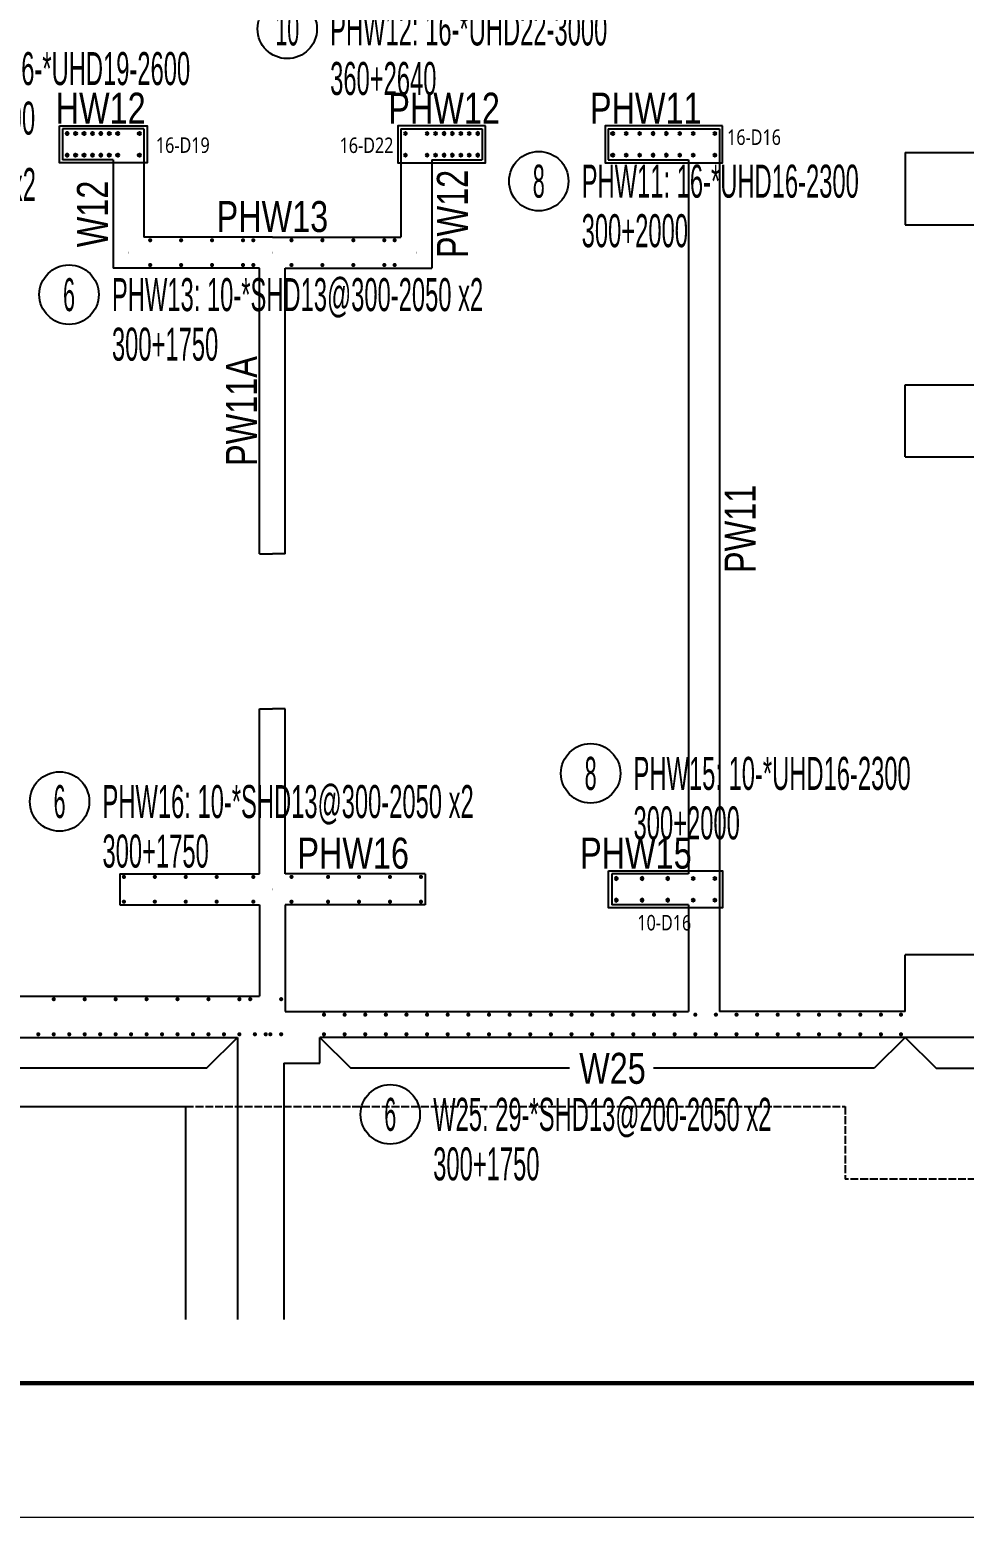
# Model space of a CAD drawing. Header units: millimetres. Extents: x 317501 to 814054, y -400799 to -14117.
# Drawn here: x 444545 to 453606, y -355974 to -341558 of the extents above; entities that cross this region are included whole.
import ezdxf
from ezdxf.enums import TextEntityAlignment as Align

# ---------------------------------------------------------------- set-up
doc = ezdxf.new("R2010")
doc.units = ezdxf.units.MM
doc.header["$LTSCALE"] = 38
doc.linetypes.add('HID', pattern=[2.5, 2, -0.5])
for name, color, linetype in [('BARR', 1, 'Continuous'), ('DIM', 7, 'Continuous'), ('LEADER', 7, 'Continuous'), ('RP_TAG', 7, 'Continuous'), ('TEXT-배근', 3, 'Continuous'), ('XREBAR', 1, 'Continuous'), ('XS-기초$0$기초연단', 3, 'Continuous'), ('XTAG', 7, 'Continuous')]:
    doc.layers.add(name, color=color, linetype=linetype)
doc.layers.add('벽부호', color=3, linetype='Continuous', lineweight=0)
doc.styles.add('RPWK1', font='Dotum.ttf', dxfattribs={"bigfont": 'whgtxt.shx'})
doc.styles.add('돋음', font='Dotum.ttf')
doc.styles.add('맑은고딕', font='malgun.ttf')

# ---------------------------------------------------------------- blocks, each defined once
blk = doc.blocks.new('dhs_sheet2e')
at = {"color": 7}
blk.add_lwpolyline([(84000, 0), (84000, 59329.4), (0, 59329.4), (0, 0)], close=True, dxfattribs=at)
at = {"color": 30, "const_width": 64.9}
blk.add_lwpolyline([(81003.6, 57331.7), (2996.4, 57331.7), (2996.4, 1997.6), (81003.6, 1997.6)], close=True, dxfattribs=at)
blk = doc.blocks.new('ASGARAE')
at = {"color": 255, "xscale": 0.75, "yscale": 0.75, "zscale": 0.75}
blk.add_blockref('dhs_sheet2e', (0, -44497), dxfattribs=at)
blk = doc.blocks.new('BAR')
at = {"layer": 'BARR'}
h = blk.add_hatch(color=256, dxfattribs=at)
edge = h.paths.add_edge_path()
edge.add_arc((0, 0), 15, 0, 360)
blk.add_circle((0, 0), 15, dxfattribs=at)
blk = doc.blocks.new('XDFHSDHSTHS')
at = {"layer": 'DIM', "color": 5}
for p, q in [((-5590, -9900), (-6380, -9900)), ((-6380, -9900), (-6380, -10200)), ((-5590, -9900), (-5590, -10950)), ((-3100, -9900), (-2310, -9900)), ((-3100, -9900), (-3100, -10950)), ((-2310, -9900), (-2310, -10200)), ((-1090, -9900), (-310, -9900)), ((-1090, -9900), (-1090, -10200)), ((-310, -9900), (-10, -9900)), ((-10, -9900), (-10, -18455)), ((-5890, -10200), (-6380, -10200)), ((-5890, -10200), (-5890, -11250)), ((-2800, -10200), (-2310, -10200)), ((-2800, -10200), (-2800, -11250)), ((-1090, -10200), (-310, -10200)), ((-310, -10200), (-310, -17120)), ((1790, -10130), (1790, -10830)), ((1790, -10130), (3650, -10130)), ((-4345, -10950), (-5590, -10950)), ((-4345, -10950), (-3100, -10950)), ((1790, -10830), (2950, -10830)), ((-4470, -11250), (-5890, -11250)), ((-4470, -14020), (-4470, -11250)), ((-4220, -14020), (-4220, -11250)), ((-4220, -11250), (-2800, -11250)), ((1790, -13080), (1790, -12380)), ((1790, -12380), (2950, -12380)), ((1790, -13080), (3650, -13080)), ((-4470, -14020), (-4345, -14020)), ((-4220, -14020), (-4345, -14020)), ((-4470, -17120), (-4470, -15520)), ((-4470, -15520), (-4345, -15520)), ((-4220, -15520), (-4345, -15520)), ((-4220, -17120), (-4220, -15520)), ((-5825, -17120), (-4470, -17120)), ((-5825, -17120), (-5825, -17420)), ((-2865, -17120), (-4220, -17120)), ((-2865, -17120), (-2865, -17420)), ((-310, -17120), (-1055, -17120)), ((-1055, -17120), (-1055, -17420)), ((-5825, -17420), (-4470, -17420)), ((-4470, -17420), (-4470, -18305)), ((-2865, -17420), (-4220, -17420)), ((-4220, -17420), (-4220, -18455)), ((-310, -17420), (-1055, -17420)), ((-310, -17420), (-310, -18455)), ((3650, -17905), (1790, -17905)), ((1790, -18455), (1790, -17905)), ((-8240, -18305), (-4470, -18305)), ((-4220, -18455), (-310, -18455)), ((1790, -18455), (-10, -18455)), ((-16305, -18705), (-4685, -18705)), ((-4685, -18705), (-4685, -21438)), ((10965, -18705), (-3885, -18705)), ((-3885, -18955), (-3885, -18705)), ((-4235, -18955), (-4235, -21438)), ((-4235, -18955), (-3885, -18955))]:
    blk.add_line(p, q, dxfattribs=at)
at = {"layer": 'XS-기초$0$기초연단', "color": 8}
for p in [(-29395, -19375), (-5185, -21438)]:
    blk.add_line(p, (-5185, -19375), dxfattribs=at)
at = {"layer": 'XS-기초$0$기초연단', "color": 8, "linetype": 'HID'}
for p, q in [((-5185, -19375), (1210, -19375)), ((1210, -19375), (1210, -20080)), ((8840, -20080), (1210, -20080))]:
    blk.add_line(p, q, dxfattribs=at)
at = {"layer": 'XS-기초$0$기초연단', "color": 8}
blk.add_lwpolyline([(-5760, 11892), (-5760, 9575), (-6110, 9575), (-6110, 750), (-10460, 750), (-10460, -550), (-10, -550), (-10, -5450), (-2310, -5450), (-2310, -2950), (-10460, -2950), (-10460, -7860), (-21045, -7860), (-21045, -4650), (-24695, -4650), (-24695, -4050), (-29395, -4050), (-29395, -19375), (-5185, -19375)], dxfattribs=at)
blk = doc.blocks.new('*U1207', base_point=(444546.8177, -349037.6632))
at = {"layer": 'RP_TAG', "color": 0, "linetype": 'Continuous', "ltscale": 100}
blk.add_circle((444833.8177, -349037.6632), 288, dxfattribs=at)
at = {"layer": 'RP_TAG', "color": 0, "linetype": 'Continuous', "ltscale": 100, "style": 'RPWK1', "width": 0.5}
blk.add_text('6', height=320, dxfattribs=at).set_placement((444833.8177, -349037.6632), align=Align.MIDDLE_CENTER)
at = {"layer": 'RP_TAG', "color": 0, "linetype": 'Continuous', "ltscale": 100, "style": 'RPWK1', "width": 0.55}
for s, p in [('PHW16: 10-*SHD13@300-2050 x2', (445249.8177, -349037.6632)), ('300+1750', (445249.8177, -349517.6632))]:
    blk.add_text(s, height=320, dxfattribs=at).set_placement(p, align=Align.MIDDLE_LEFT)
blk = doc.blocks.new('*U1219', base_point=(444638.5497, -344124.8622))
at = {"layer": 'RP_TAG', "color": 0, "linetype": 'Continuous', "ltscale": 100}
blk.add_circle((444925.5497, -344124.8622), 288, dxfattribs=at)
at = {"layer": 'RP_TAG', "color": 0, "linetype": 'Continuous', "ltscale": 100, "style": 'RPWK1', "width": 0.55}
for s, p in [('PHW13: 10-*SHD13@300-2050 x2', (445341.5497, -344124.8622)), ('300+1750', (445341.5497, -344604.8622))]:
    blk.add_text(s, height=320, dxfattribs=at).set_placement(p, align=Align.MIDDLE_LEFT)
at = {"layer": 'RP_TAG', "color": 0, "linetype": 'Continuous', "ltscale": 100, "style": 'RPWK1', "width": 0.5}
blk.add_text('6', height=320, dxfattribs=at).set_placement((444925.5497, -344124.8622), align=Align.MIDDLE_CENTER)
blk = doc.blocks.new('*U1220', base_point=(440583.7154, -343057.4947))
at = {"layer": 'RP_TAG', "color": 0, "linetype": 'Continuous', "ltscale": 100}
blk.add_circle((440870.7154, -343057.4947), 288, dxfattribs=at)
at = {"layer": 'RP_TAG', "color": 0, "linetype": 'Continuous', "ltscale": 100, "style": 'RPWK1', "width": 0.5}
blk.add_text('6', height=320, dxfattribs=at).set_placement((440870.7154, -343057.4947), align=Align.MIDDLE_CENTER)
at = {"layer": 'RP_TAG', "color": 0, "linetype": 'Continuous', "ltscale": 100, "style": 'RPWK1', "width": 0.55}
for s, p in [('HW14: 6-*SHD13@300-2050 x2', (441286.7154, -343057.4947)), ('300+1750', (441286.7154, -343537.4947))]:
    blk.add_text(s, height=320, dxfattribs=at).set_placement(p, align=Align.MIDDLE_LEFT)
blk = doc.blocks.new('*U1230', base_point=(447753.4465, -352069.0679))
at = {"layer": 'RP_TAG', "color": 0, "linetype": 'Continuous', "ltscale": 100}
blk.add_circle((448040.4465, -352069.0679), 288, dxfattribs=at)
at = {"layer": 'RP_TAG', "color": 0, "linetype": 'Continuous', "ltscale": 100, "style": 'RPWK1', "width": 0.5}
blk.add_text('6', height=320, dxfattribs=at).set_placement((448040.4465, -352069.0679), align=Align.MIDDLE_CENTER)
at = {"layer": 'RP_TAG', "color": 0, "linetype": 'Continuous', "ltscale": 100, "style": 'RPWK1', "width": 0.55}
for s, p in [('W25: 29-*SHD13@200-2050 x2', (448456.4465, -352069.0679)), ('300+1750', (448456.4465, -352549.0679))]:
    blk.add_text(s, height=320, dxfattribs=at).set_placement(p, align=Align.MIDDLE_LEFT)
blk = doc.blocks.new('*U1240', base_point=(446754.2946, -341550.2448))
at = {"layer": 'RP_TAG', "color": 0, "linetype": 'Continuous', "ltscale": 100}
blk.add_circle((447041.2946, -341550.2448), 288, dxfattribs=at)
at = {"layer": 'RP_TAG', "color": 0, "linetype": 'Continuous', "ltscale": 100, "style": 'RPWK1', "width": 0.5}
blk.add_text('10', height=320, dxfattribs=at).set_placement((447041.2946, -341550.2448), align=Align.MIDDLE_CENTER)
at = {"layer": 'RP_TAG', "color": 0, "linetype": 'Continuous', "ltscale": 100, "style": 'RPWK1', "width": 0.55}
for s, p in [('PHW12: 16-*UHD22-3000', (447457.2946, -341550.2448)), ('360+2640', (447457.2946, -342030.2448))]:
    blk.add_text(s, height=320, dxfattribs=at).set_placement(p, align=Align.MIDDLE_LEFT)
blk = doc.blocks.new('*U1244', base_point=(442863.4102, -341934.1067))
at = {"layer": 'RP_TAG', "color": 0, "linetype": 'Continuous', "ltscale": 100}
blk.add_circle((443150.4102, -341934.1067), 288, dxfattribs=at)
at = {"layer": 'RP_TAG', "color": 0, "linetype": 'Continuous', "ltscale": 100, "style": 'RPWK1', "width": 0.5}
blk.add_text('9', height=320, dxfattribs=at).set_placement((443150.4102, -341934.1067), align=Align.MIDDLE_CENTER)
at = {"layer": 'RP_TAG', "color": 0, "linetype": 'Continuous', "ltscale": 100, "style": 'RPWK1', "width": 0.55}
for s, p in [('HW12: 16-*UHD19-2600', (443566.4102, -341934.1067)), ('310+2290', (443566.4102, -342414.1067))]:
    blk.add_text(s, height=320, dxfattribs=at).set_placement(p, align=Align.MIDDLE_LEFT)
blk = doc.blocks.new('*U1269', base_point=(449696.0887, -348764.5504))
at = {"layer": 'RP_TAG', "color": 0, "linetype": 'Continuous', "ltscale": 100}
blk.add_circle((449983.0887, -348764.5504), 288, dxfattribs=at)
at = {"layer": 'RP_TAG', "color": 0, "linetype": 'Continuous', "ltscale": 100, "style": 'RPWK1', "width": 0.5}
blk.add_text('8', height=320, dxfattribs=at).set_placement((449983.0887, -348764.5504), align=Align.MIDDLE_CENTER)
at = {"layer": 'RP_TAG', "color": 0, "linetype": 'Continuous', "ltscale": 100, "style": 'RPWK1', "width": 0.55}
for s, p in [('PHW15: 10-*UHD16-2300', (450399.0887, -348764.5504)), ('300+2000', (450399.0887, -349244.5504))]:
    blk.add_text(s, height=320, dxfattribs=at).set_placement(p, align=Align.MIDDLE_LEFT)
blk = doc.blocks.new('*U1270', base_point=(449193.1965, -343025.4363))
at = {"layer": 'RP_TAG', "color": 0, "linetype": 'Continuous', "ltscale": 100}
blk.add_circle((449480.1965, -343025.4363), 288, dxfattribs=at)
at = {"layer": 'RP_TAG', "color": 0, "linetype": 'Continuous', "ltscale": 100, "style": 'RPWK1', "width": 0.5}
blk.add_text('8', height=320, dxfattribs=at).set_placement((449480.1965, -343025.4363), align=Align.MIDDLE_CENTER)
at = {"layer": 'RP_TAG', "color": 0, "linetype": 'Continuous', "ltscale": 100, "style": 'RPWK1', "width": 0.55}
for s, p in [('PHW11: 16-*UHD16-2300', (449896.1965, -343025.4363)), ('300+2000', (449896.1965, -343505.4363))]:
    blk.add_text(s, height=320, dxfattribs=at).set_placement(p, align=Align.MIDDLE_LEFT)
blk = doc.blocks.new('*U1286', base_point=(446897.4087, -349888.0298, 17.1429))
at = {"layer": 'RP_TAG', "color": 0, "linetype": 'Continuous', "ltscale": 100, "style": 'RPWK1'}
blk.add_text('+', height=26, dxfattribs=at).set_placement((446897.4087, -349888.0298, 34.2858), align=Align.MIDDLE_CENTER)
blk = doc.blocks.new('*U1287', base_point=(445502.4087, -343718.0298, 17.1429))
at = {"layer": 'RP_TAG', "color": 0, "linetype": 'Continuous', "ltscale": 100, "style": 'RPWK1'}
blk.add_text('+', height=26, dxfattribs=at).set_placement((445502.4087, -343718.0298, 34.2858), align=Align.MIDDLE_CENTER)
blk = doc.blocks.new('*U1288', base_point=(448292.4087, -343718.0298, 17.1429))
at = {"layer": 'RP_TAG', "color": 0, "linetype": 'Continuous', "ltscale": 100, "style": 'RPWK1'}
blk.add_text('+', height=26, dxfattribs=at).set_placement((448292.4087, -343718.0298, 34.2858), align=Align.MIDDLE_CENTER)
blk = doc.blocks.new('*U1289', base_point=(446897.4087, -343718.0298, 17.1429))
at = {"layer": 'RP_TAG', "color": 0, "linetype": 'Continuous', "ltscale": 100, "style": 'RPWK1'}
blk.add_text('+', height=26, dxfattribs=at).set_placement((446897.4087, -343718.0298, 34.2858), align=Align.MIDDLE_CENTER)

msp = doc.modelspace()

# ---------------------------------------------------------------- linework, layer by layer
at = {"layer": 'LEADER'}
for p, q in [((447357.4, -351323), (447657.4, -351623)), ((453032.4, -351323), (452732.4, -351623)), ((453032.4, -351323), (453332.4, -351623)), ((449777.7, -351623), (447657.4, -351623)), ((452732.4, -351623), (450592.3, -351623)), ((453332.4, -351623), (457235.8, -351623))]:
    msp.add_line(p, q, dxfattribs=at)
for points in [[(444832.4, -342488), (445682.4, -342488), (445682.4, -342848), (444832.4, -342848)], [(448962.4, -342488), (448112.4, -342488), (448112.4, -342848), (448962.4, -342848)], [(451262.4, -342488), (450122.4, -342488), (450122.4, -342848), (451262.4, -342848)], [(450157.4, -349708), (451262.4, -349708), (451262.4, -350068), (450157.4, -350068)]]:
    msp.add_lwpolyline(points, close=True, dxfattribs=at)
msp.add_lwpolyline([(446557.4, -351323), (446257.4, -351623), (441151.8, -351623)], dxfattribs=at)
at = {"layer": 'XREBAR', "color": 11, "linetype": 'Continuous', "ltscale": 2.33129e-317, "const_width": 20}
for points in [[(445702.4, -343598, -1), (445722.4, -343598, -1), (445702.4, -343598)], [(446002.4, -343598, -1), (446022.4, -343598, -1), (446002.4, -343598)], [(446302.4, -343598, -1), (446322.4, -343598, -1), (446302.4, -343598)], [(446602.4, -343598, -1), (446622.4, -343598, -1), (446602.4, -343598)], [(446702.4, -343598, -1), (446722.4, -343598, -1), (446702.4, -343598)], [(447072.4, -343598, -1), (447092.4, -343598, -1), (447072.4, -343598)], [(447372.4, -343598, -1), (447392.4, -343598, -1), (447372.4, -343598)], [(447672.4, -343598, -1), (447692.4, -343598, -1), (447672.4, -343598)], [(447972.4, -343598, -1), (447992.4, -343598, -1), (447972.4, -343598)], [(448072.4, -343598, -1), (448092.4, -343598, -1), (448072.4, -343598)], [(445702.4, -343838, -1), (445722.4, -343838, -1), (445702.4, -343838)], [(446002.4, -343838, -1), (446022.4, -343838, -1), (446002.4, -343838)], [(446302.4, -343838, -1), (446322.4, -343838, -1), (446302.4, -343838)], [(446602.4, -343838, -1), (446622.4, -343838, -1), (446602.4, -343838)], [(446702.4, -343838, -1), (446722.4, -343838, -1), (446702.4, -343838)], [(447072.4, -343838, -1), (447092.4, -343838, -1), (447072.4, -343838)], [(447372.4, -343838, -1), (447392.4, -343838, -1), (447372.4, -343838)], [(447672.4, -343838, -1), (447692.4, -343838, -1), (447672.4, -343838)], [(447972.4, -343838, -1), (447992.4, -343838, -1), (447972.4, -343838)], [(448072.4, -343838, -1), (448092.4, -343838, -1), (448072.4, -343838)], [(445447.4, -349768, -1), (445467.4, -349768, -1), (445447.4, -349768)], [(445747.4, -349768, -1), (445767.4, -349768, -1), (445747.4, -349768)], [(446047.4, -349768, -1), (446067.4, -349768, -1), (446047.4, -349768)], [(446347.4, -349768, -1), (446367.4, -349768, -1), (446347.4, -349768)], [(446702.4, -349768, -1), (446722.4, -349768, -1), (446702.4, -349768)], [(447072.4, -349768, -1), (447092.4, -349768, -1), (447072.4, -349768)], [(447427.4, -349768, -1), (447447.4, -349768, -1), (447427.4, -349768)], [(447727.4, -349768, -1), (447747.4, -349768, -1), (447727.4, -349768)], [(448027.4, -349768, -1), (448047.4, -349768, -1), (448027.4, -349768)], [(448327.4, -349768, -1), (448347.4, -349768, -1), (448327.4, -349768)], [(445447.4, -350008, -1), (445467.4, -350008, -1), (445447.4, -350008)], [(445747.4, -350008, -1), (445767.4, -350008, -1), (445747.4, -350008)], [(446047.4, -350008, -1), (446067.4, -350008, -1), (446047.4, -350008)], [(446347.4, -350008, -1), (446367.4, -350008, -1), (446347.4, -350008)], [(446702.4, -350008, -1), (446722.4, -350008, -1), (446702.4, -350008)], [(447072.4, -350008, -1), (447092.4, -350008, -1), (447072.4, -350008)], [(447427.4, -350008, -1), (447447.4, -350008, -1), (447427.4, -350008)], [(447727.4, -350008, -1), (447747.4, -350008, -1), (447727.4, -350008)], [(448027.4, -350008, -1), (448047.4, -350008, -1), (448027.4, -350008)], [(448327.4, -350008, -1), (448347.4, -350008, -1), (448327.4, -350008)], [(444767.4, -350953, -1), (444787.4, -350953, -1), (444767.4, -350953)], [(445367.4, -350953, -1), (445387.4, -350953, -1), (445367.4, -350953)], [(445967.4, -350953, -1), (445987.4, -350953, -1), (445967.4, -350953)], [(446567.4, -350953, -1), (446587.4, -350953, -1), (446567.4, -350953)], [(446972.4, -350953, -1), (446992.4, -350953, -1), (446972.4, -350953)], [(447387.4, -351103, -1), (447407.4, -351103, -1), (447387.4, -351103)], [(447587.4, -351103, -1), (447607.4, -351103, -1), (447587.4, -351103)], [(447787.4, -351103, -1), (447807.4, -351103, -1), (447787.4, -351103)], [(447987.4, -351103, -1), (448007.4, -351103, -1), (447987.4, -351103)], [(448187.4, -351103, -1), (448207.4, -351103, -1), (448187.4, -351103)], [(448387.4, -351103, -1), (448407.4, -351103, -1), (448387.4, -351103)], [(448587.4, -351103, -1), (448607.4, -351103, -1), (448587.4, -351103)], [(448787.4, -351103, -1), (448807.4, -351103, -1), (448787.4, -351103)], [(448987.4, -351103, -1), (449007.4, -351103, -1), (448987.4, -351103)], [(449187.4, -351103, -1), (449207.4, -351103, -1), (449187.4, -351103)], [(449387.4, -351103, -1), (449407.4, -351103, -1), (449387.4, -351103)], [(449587.4, -351103, -1), (449607.4, -351103, -1), (449587.4, -351103)], [(449787.4, -351103, -1), (449807.4, -351103, -1), (449787.4, -351103)], [(449987.4, -351103, -1), (450007.4, -351103, -1), (449987.4, -351103)], [(450187.4, -351103, -1), (450207.4, -351103, -1), (450187.4, -351103)], [(450387.4, -351103, -1), (450407.4, -351103, -1), (450387.4, -351103)], [(450587.4, -351103, -1), (450607.4, -351103, -1), (450587.4, -351103)], [(450787.4, -351103, -1), (450807.4, -351103, -1), (450787.4, -351103)], [(450987.4, -351103, -1), (451007.4, -351103, -1), (450987.4, -351103)], [(451187.4, -351103, -1), (451207.4, -351103, -1), (451187.4, -351103)], [(451387.4, -351103, -1), (451407.4, -351103, -1), (451387.4, -351103)], [(451587.4, -351103, -1), (451607.4, -351103, -1), (451587.4, -351103)], [(451787.4, -351103, -1), (451807.4, -351103, -1), (451787.4, -351103)], [(451987.4, -351103, -1), (452007.4, -351103, -1), (451987.4, -351103)], [(452187.4, -351103, -1), (452207.4, -351103, -1), (452187.4, -351103)], [(452387.4, -351103, -1), (452407.4, -351103, -1), (452387.4, -351103)], [(452587.4, -351103, -1), (452607.4, -351103, -1), (452587.4, -351103)], [(452787.4, -351103, -1), (452807.4, -351103, -1), (452787.4, -351103)], [(452982.4, -351103, -1), (453002.4, -351103, -1), (452982.4, -351103)], [(447387.4, -351293, -1), (447407.4, -351293, -1), (447387.4, -351293)], [(447587.4, -351293, -1), (447607.4, -351293, -1), (447587.4, -351293)], [(447787.4, -351293, -1), (447807.4, -351293, -1), (447787.4, -351293)], [(447987.4, -351293, -1), (448007.4, -351293, -1), (447987.4, -351293)], [(448187.4, -351293, -1), (448207.4, -351293, -1), (448187.4, -351293)], [(448387.4, -351293, -1), (448407.4, -351293, -1), (448387.4, -351293)], [(448587.4, -351293, -1), (448607.4, -351293, -1), (448587.4, -351293)], [(448787.4, -351293, -1), (448807.4, -351293, -1), (448787.4, -351293)], [(448987.4, -351293, -1), (449007.4, -351293, -1), (448987.4, -351293)], [(449187.4, -351293, -1), (449207.4, -351293, -1), (449187.4, -351293)], [(449387.4, -351293, -1), (449407.4, -351293, -1), (449387.4, -351293)], [(449587.4, -351293, -1), (449607.4, -351293, -1), (449587.4, -351293)], [(449787.4, -351293, -1), (449807.4, -351293, -1), (449787.4, -351293)], [(449987.4, -351293, -1), (450007.4, -351293, -1), (449987.4, -351293)], [(450187.4, -351293, -1), (450207.4, -351293, -1), (450187.4, -351293)], [(450387.4, -351293, -1), (450407.4, -351293, -1), (450387.4, -351293)], [(450587.4, -351293, -1), (450607.4, -351293, -1), (450587.4, -351293)], [(450787.4, -351293, -1), (450807.4, -351293, -1), (450787.4, -351293)], [(450987.4, -351293, -1), (451007.4, -351293, -1), (450987.4, -351293)], [(451187.4, -351293, -1), (451207.4, -351293, -1), (451187.4, -351293)], [(451387.4, -351293, -1), (451407.4, -351293, -1), (451387.4, -351293)], [(451587.4, -351293, -1), (451607.4, -351293, -1), (451587.4, -351293)], [(451787.4, -351293, -1), (451807.4, -351293, -1), (451787.4, -351293)], [(451987.4, -351293, -1), (452007.4, -351293, -1), (451987.4, -351293)], [(452187.4, -351293, -1), (452207.4, -351293, -1), (452187.4, -351293)], [(452387.4, -351293, -1), (452407.4, -351293, -1), (452387.4, -351293)], [(452587.4, -351293, -1), (452607.4, -351293, -1), (452587.4, -351293)], [(452787.4, -351293, -1), (452807.4, -351293, -1), (452787.4, -351293)], [(452982.4, -351293, -1), (453002.4, -351293, -1), (452982.4, -351293)]]:
    msp.add_lwpolyline(points, format="xyb", dxfattribs=at)
at = {"layer": 'XREBAR', "color": 171, "linetype": 'Continuous', "ltscale": 2.33129e-317, "const_width": 20}
for points in [[(445067.4, -350953, -1), (445087.4, -350953, -1), (445067.4, -350953)], [(445667.4, -350953, -1), (445687.4, -350953, -1), (445667.4, -350953)], [(446267.4, -350953, -1), (446287.4, -350953, -1), (446267.4, -350953)], [(446672.4, -350953, -1), (446692.4, -350953, -1), (446672.4, -350953)], [(444617.4, -351293, -1), (444637.4, -351293, -1), (444617.4, -351293)], [(444767.4, -351293, -1), (444787.4, -351293, -1), (444767.4, -351293)], [(444917.4, -351293, -1), (444937.4, -351293, -1), (444917.4, -351293)], [(445067.4, -351293, -1), (445087.4, -351293, -1), (445067.4, -351293)], [(445217.4, -351293, -1), (445237.4, -351293, -1), (445217.4, -351293)], [(445367.4, -351293, -1), (445387.4, -351293, -1), (445367.4, -351293)], [(445517.4, -351293, -1), (445537.4, -351293, -1), (445517.4, -351293)], [(445667.4, -351293, -1), (445687.4, -351293, -1), (445667.4, -351293)], [(445817.4, -351293, -1), (445837.4, -351293, -1), (445817.4, -351293)], [(445967.4, -351293, -1), (445987.4, -351293, -1), (445967.4, -351293)], [(446117.4, -351293, -1), (446137.4, -351293, -1), (446117.4, -351293)], [(446267.4, -351293, -1), (446287.4, -351293, -1), (446267.4, -351293)], [(446417.4, -351293, -1), (446437.4, -351293, -1), (446417.4, -351293)], [(446567.4, -351293, -1), (446587.4, -351293, -1), (446567.4, -351293)], [(446717.4, -351293, -1), (446737.4, -351293, -1), (446717.4, -351293)], [(446822.4, -351293, -1), (446842.4, -351293, -1), (446822.4, -351293)], [(446867.4, -351293, -1), (446887.4, -351293, -1), (446867.4, -351293)], [(446972.4, -351293, -1), (446992.4, -351293, -1), (446972.4, -351293)]]:
    msp.add_lwpolyline(points, format="xyb", dxfattribs=at)

# ---------------------------------------------------------------- block references
at = {"layer": 'BARR', "rotation": 90}
for p in [(444907.4, -342563), (444989.1, -342563), (445070.7, -342563), (445152.4, -342563), (445234.1, -342563), (445315.7, -342563), (445397.4, -342563), (445607.4, -342563), (450197.4, -342563), (444907.4, -342773), (444989.1, -342773), (445070.7, -342773), (445152.4, -342773), (445234.1, -342773), (445315.7, -342773), (445397.4, -342773), (445607.4, -342773), (450197.4, -342773)]:
    msp.add_blockref('BAR', p, dxfattribs=at)
at = {"layer": 'BARR', "xscale": -1, "rotation": 270}
for p in [(448187.4, -342563), (448397.4, -342563), (448479.1, -342563), (448560.7, -342563), (448642.4, -342563), (448724.1, -342563), (448805.7, -342563), (448887.4, -342563), (450327.4, -342563), (450457.4, -342563), (450587.4, -342563), (450717.4, -342563), (450847.4, -342563), (450977.4, -342563), (451187.4, -342563), (448187.4, -342773), (448397.4, -342773), (448479.1, -342773), (448560.7, -342773), (448642.4, -342773), (448724.1, -342773), (448805.7, -342773), (448887.4, -342773), (450327.4, -342773), (450457.4, -342773), (450587.4, -342773), (450717.4, -342773), (450847.4, -342773), (450977.4, -342773), (451187.4, -342773), (450232.4, -349783), (450480.7, -349783), (450729.1, -349783), (450977.4, -349783), (451187.4, -349783), (450232.4, -349993), (450480.7, -349993), (450729.1, -349993), (450977.4, -349993), (451187.4, -349993)]:
    msp.add_blockref('BAR', p, dxfattribs=at)
at = {"layer": 'RP_TAG', "color": 210, "linetype": 'Continuous', "ltscale": 4.80703e-312}
msp.add_blockref('*U1240', (446754.3, -341550.2), dxfattribs=at)
at = {"layer": 'RP_TAG', "color": 31, "linetype": 'Continuous', "ltscale": 4.80703e-312}
msp.add_blockref('*U1244', (442863.4, -341934.1), dxfattribs=at)
at = {"layer": 'RP_TAG', "color": 11, "linetype": 'Continuous', "ltscale": 4.80703e-312}
for name, p in [('*U1220', (440583.7, -343057.5)), ('*U1287', (445502.4, -343718, 17.1)), ('*U1289', (446897.4, -343718, 17.1)), ('*U1288', (448292.4, -343718, 17.1)), ('*U1219', (444638.5, -344124.9)), ('*U1207', (444546.8, -349037.7)), ('*U1286', (446897.4, -349888, 17.1)), ('*U1230', (447753.4, -352069.1))]:
    msp.add_blockref(name, p, dxfattribs=at)
at = {"layer": 'RP_TAG', "color": 171, "linetype": 'Continuous', "ltscale": 4.80703e-312}
for name, p in [('*U1270', (449193.2, -343025.4)), ('*U1269', (449696.1, -348764.6))]:
    msp.add_blockref(name, p, dxfattribs=at)
at = {"layer": 'XTAG', "color": 4}
msp.add_blockref('XDFHSDHSTHS', (451242.4, -332618), dxfattribs=at)
at = {"layer": '벽부호', "color": 4, "xscale": 0.8666666632494344, "yscale": 0.8666666632494344, "zscale": 0.8666666632494344}
msp.add_blockref('ASGARAE', (418420.9, -317409.6), dxfattribs=at)

# ---------------------------------------------------------------- texts
at = {"layer": 'TEXT-배근', "style": '맑은고딕', "width": 0.8}
for s, p in [('16-D19', (446028.6, -342676.3)), ('16-D22', (447809.8, -342677.5)), ('16-D16', (451567.1, -342599.4)), ('10-D16', (450697.1, -350211.9))]:
    msp.add_text(s, height=150, dxfattribs=at).set_placement(p, align=Align.MIDDLE_CENTER)
at = {"layer": '벽부호', "style": '돋음', "width": 0.8}
for s, p in [('HW12', (445232.4, -342318)), ('PHW12', (448562.4, -342318)), ('PHW11', (450517.4, -342318)), ('PHW13', (446897.4, -343368)), ('PHW16', (447680.9, -349538)), ('PHW15', (450422.1, -349538)), ('W25', (450194.9, -351623))]:
    msp.add_text(s, height=300, dxfattribs=at).set_placement(p, align=Align.MIDDLE_CENTER)
for s, p in [('PW12', (448642.4, -343343)), ('W12', (445152.4, -343343)), ('PW11A', (446597.4, -345253)), ('PW11', (451432.4, -346395.1))]:
    msp.add_text(s, height=300, rotation=90, dxfattribs=at).set_placement(p, align=Align.MIDDLE_CENTER)

doc.saveas('drawing.dxf')
